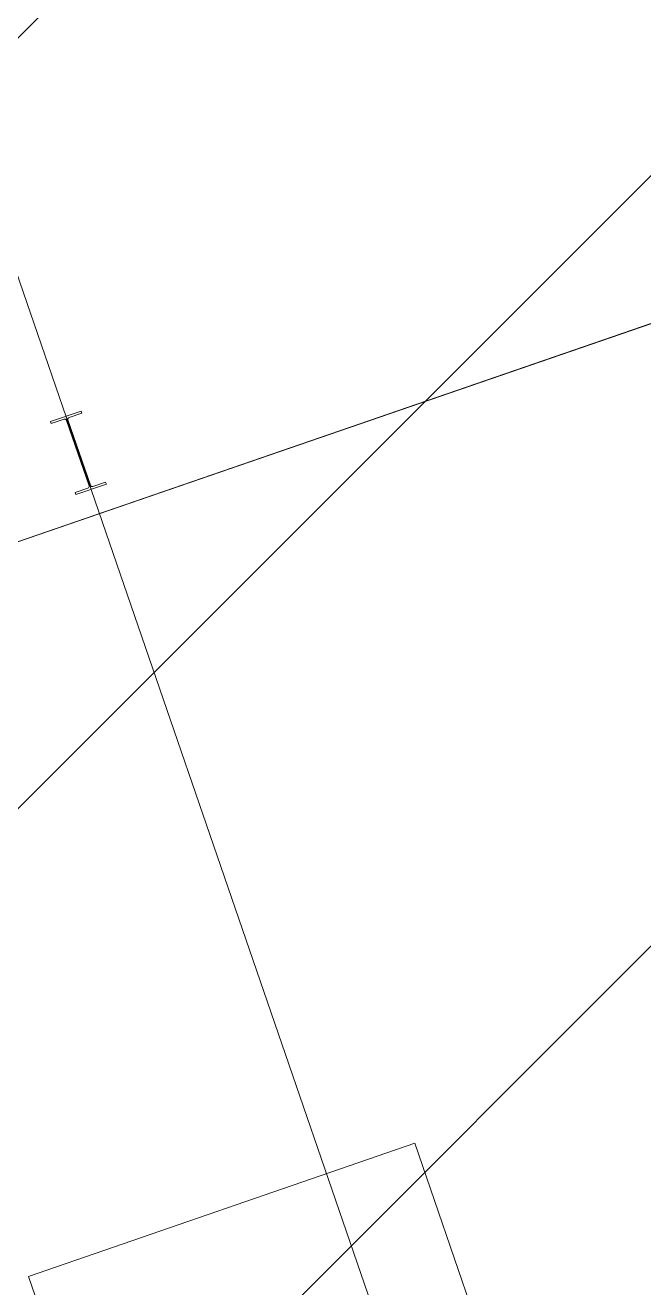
# Model space of a CAD drawing. Header units: millimetres. Extents: x 674 to 609626, y -20132 to 4061356.
# Drawn here: x 144194 to 147827, y 3976140 to 3983554 of the extents above; entities that cross this region are included whole.
import ezdxf

# ---------------------------------------------------------------- set-up
doc = ezdxf.new("R2010")
doc.units = ezdxf.units.MM
for name, color, linetype, lineweight in [('A-230-M_FLOOR', 192, 'Continuous', 13), ('S-280-M_STRUCT_FRAME', 12, 'Continuous', 13), ('Z-030-M_GRID', 191, 'Continuous', 13), ('Z-060-M_DETAIL', 92, 'Continuous', 25)]:
    doc.layers.add(name, color=color, linetype=linetype, lineweight=lineweight)

# ---------------------------------------------------------------- blocks, each defined once
blk = doc.blocks.new('Structural Framing 6 - Structural Framing 1-1639752-S0_021 - GROUND LOADING PLAN')
at = {"layer": 'S-280-M_STRUCT_FRAME', "lineweight": 5}
for p, q in [((-2378979.2, 3981288.2), (-2379158.8, 3981226.4)), ((-2379050, 3981250.4), (-2378975, 3981276.2)), ((-2378975, 3981276.2), (-2378979.2, 3981288.2)), ((-2379158.8, 3981226.4), (-2379154.7, 3981214.4)), ((-2379154.7, 3981214.4), (-2379079.6, 3981240.2)), ((-2379065.1, 3981233.1), (-2378933, 3980849.5)), ((-2378925, 3980852.2), (-2379057.1, 3981235.9)), ((-2378940.1, 3980835), (-2379015.1, 3980809.1)), ((-2379015.1, 3980809.1), (-2379011, 3980797.1)), ((-2379011, 3980797.1), (-2378831.3, 3980859)), ((-2378835.5, 3980871), (-2378910.5, 3980845.2)), ((-2378831.3, 3980859), (-2378835.5, 3980871))]:
    blk.add_line(p, q, dxfattribs=at)
for centre, start, end in [((-2379075.9, 3981229.4), 19.00041, 109.00041), ((-2379046.3, 3981239.6), 109.00041, 199.00041), ((-2378943.8, 3980845.7), 289.00041, 19.00041), ((-2378914.2, 3980855.9), 199.00041, 289.00041)]:
    blk.add_arc(centre, 11.4, start, end, dxfattribs=at)
blk = doc.blocks.new('25021-APA-ZZ-ZZ-M3-AR-000001_V3_rvt-1-S0_021 - GROUND LOADING PLAN')
at = {"layer": 'A-230-M_FLOOR', "lineweight": 5}
for p, q in [((-2386372, 3978103.6), (-2373995.2, 3982365.3)), ((-2379288.4, 3976206.4), (-2377019.2, 3976987.8)), ((-2377019.2, 3976987.8), (-2375847.1, 3973583.9)), ((-2378116.4, 3972802.5), (-2379288.4, 3976206.4))]:
    blk.add_line(p, q, dxfattribs=at)
at = {"layer": 'S-280-M_STRUCT_FRAME', "color": 253, "lineweight": 5}
blk.add_blockref('Structural Framing 6 - Structural Framing 1-1639752-S0_021 - GROUND LOADING PLAN', (0, 0), dxfattribs=at)

msp = doc.modelspace()

# ---------------------------------------------------------------- hatches: boundary and pattern name
at = {"layer": 'Z-060-M_DETAIL', "lineweight": 18}
h = msp.add_hatch(dxfattribs=at)
h.set_pattern_fill('FP_43', color=240, style=0, pattern_type=2)
h.set_pattern_definition([(45, (2523501.4, 0), (-2262.7417, 2262.7417), [])])
h.paths.add_polyline_path([(76023.8, 3957063), (123550.2, 3973428), (125140.8, 3968808.6), (218852.6, 3968808.6), (215362.1, 3990816.8), (202456.5, 3993537.2), (201710.3, 3998248.2), (201450.8, 3998207.1), (195476.9, 4036005.3), (168099.5, 4029182.1), (167515.5, 4030871.7), (63000.8, 3994883.6), (75754.3, 3957845.6)])

# ---------------------------------------------------------------- linework, layer by layer
at = {"layer": 'Z-030-M_GRID'}
for p, q in [((157302.2, 3943881.9), (129152.4, 4025632.8)), ((184033.8, 3994254.7), (56316.7, 3950277.1))]:
    msp.add_line(p, q, dxfattribs=at)

# ---------------------------------------------------------------- block references
at = {"lineweight": 5}
msp.add_blockref('25021-APA-ZZ-ZZ-M3-AR-000001_V3_rvt-1-S0_021 - GROUND LOADING PLAN', (2523501.4, 0), dxfattribs=at)

doc.saveas('drawing.dxf')
